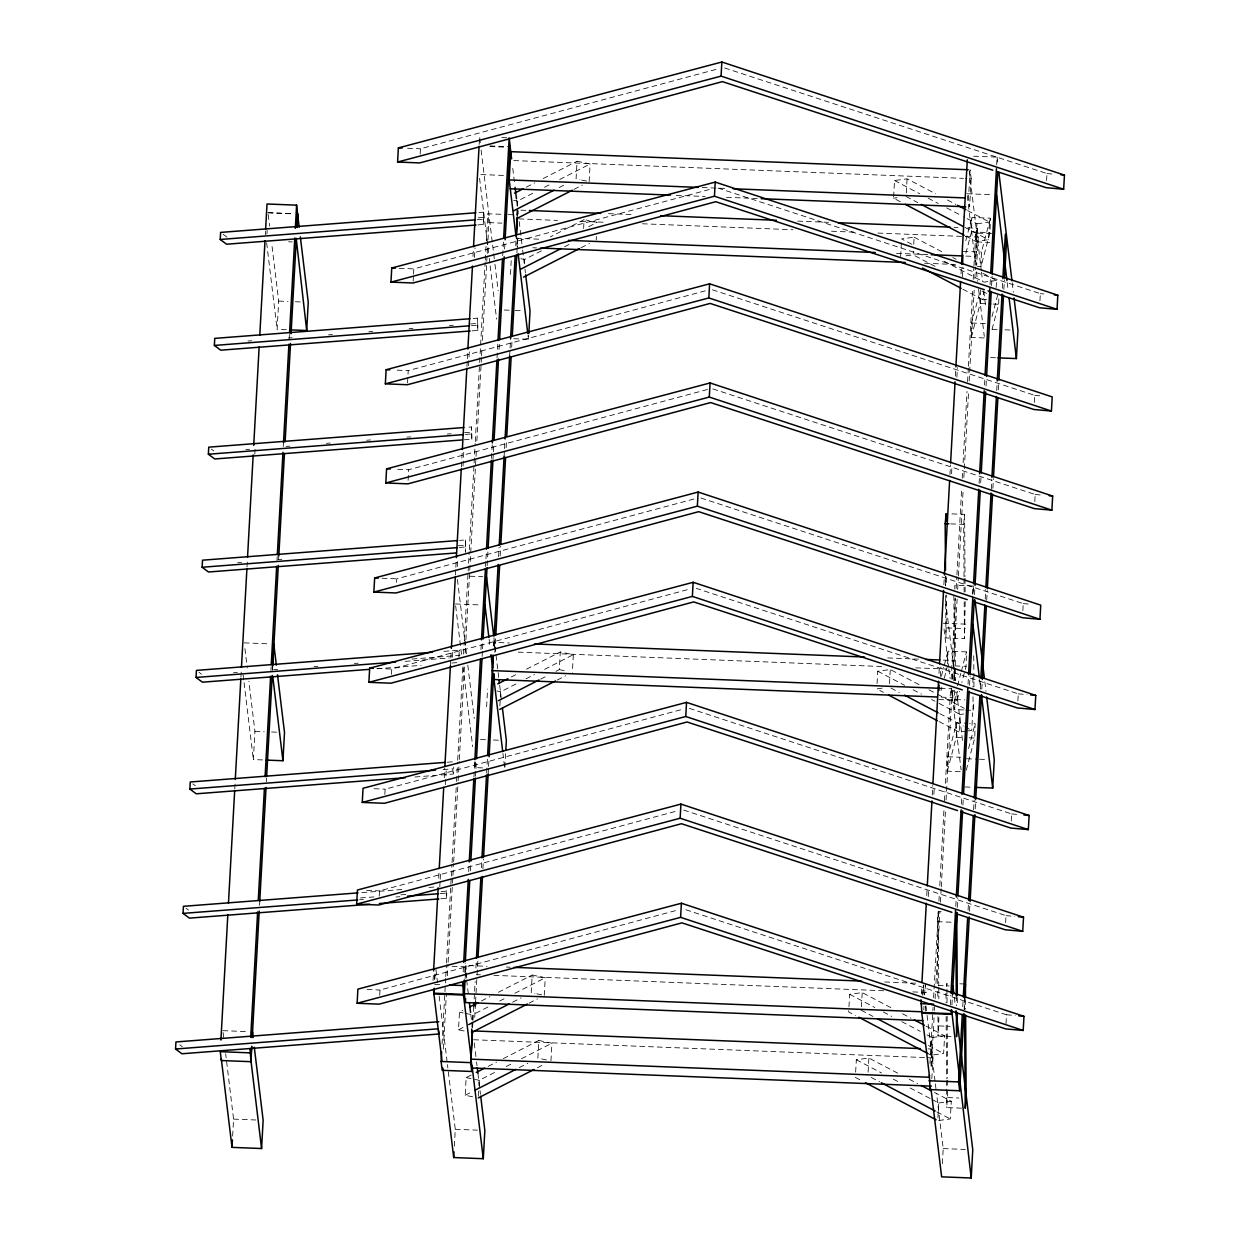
<?xml version="1.0" encoding="UTF-8"?>
<svg xmlns="http://www.w3.org/2000/svg" width="1240" height="1240" viewBox="0 0 1240 1240"><rect width="100%" height="100%" fill="white"/><g stroke="black" fill="none" stroke-linecap="round" stroke-linejoin="round"><path stroke-width="0.75" stroke-dasharray="5 3.75" d="M947.639 663.803L947.995 651.171L966.471 651.899L966.068 666.345L961.837 682.418M960.24 771.699L947.313 771.187L947.716 756.741L956.66 722.827L967.758 723.261M938.634 699.531L957.125 700.259L957.373 691.238M947.313 771.187L956.257 737.273L956.66 722.827M965.851 253.301L971.509 231.88L971.912 217.434L990.404 218.162L989.985 232.608L981.041 266.538L977.337 266.383M984.173 337.962L971.23 337.451L971.633 323.005L980.112 290.873M971.23 337.451L980.173 303.537L980.592 289.091M981.041 266.538L981.445 252.092L990.404 218.162M966.27 770.133L974.733 738.001L975.152 723.556L969.602 723.339M992.062 329.267L998.665 304.265L998.866 297.042M234.763 789.074L235.181 781.339M240.932 677.071L241.366 669.352M247.008 567.005L247.427 559.287M265.313 234.887L265.531 231.028M254.789 454.212L255.208 446.478M266.925 234.081L267.142 230.222M232.639 1136.072L233.57 1119.116L225.665 1053.737M262.617 759.934L253.363 759.577L254.929 731.321L248.883 681.318M286.363 329.716L277.125 329.36L278.69 301.103L271.7 243.412M270.925 670.514L271.142 666.655M277.001 560.464L277.217 556.589M283.278 446.524L283.495 442.664M289.246 338.396L289.463 334.537M272.335 670.406L272.552 666.639M259.548 905.293L259.749 901.418M266.352 781.712L266.569 777.852M272.537 669.708L272.754 665.849M278.597 559.643L278.814 555.784M379.238 896.179L379.533 890.878L678.497 810.588M384.849 794.452L385.144 789.167L684.108 708.877M391.468 674.374L391.762 669.073L688.866 589.279M396.552 582.366L396.738 578.832L695.718 498.542M407.542 382.959L408.224 370.605L707.203 290.315M413.153 281.232L413.447 275.947M413.54 274.179L413.835 268.879L712.798 188.589M420.159 154.085L420.453 148.785L719.433 68.495M379.704 995.317L379.998 990.016L678.962 909.726M408.1 480.329L408.689 469.728L707.653 389.438M433.07 980.515L433.489 972.78M438.712 878.168L439.131 870.449M444.246 777.759L444.772 768.103M450.43 665.771L450.74 659.975M450.849 658.037L451.282 650.318M455.421 575.004L455.746 569.222M455.855 567.284L456.274 559.566M461.389 466.875L462.241 451.438M466.922 366.466L467.248 360.67M467.356 358.748L467.775 351.029M472.998 256.401L473.432 248.682M479.183 144.413L479.601 136.679L480.454 143.763M434.667 979.693L435.1 971.974M439.782 887.019L440.091 881.221M440.2 879.284L440.634 871.565M445.424 784.672L446.276 769.234M452.445 657.231L452.879 649.512M457.452 566.479L457.886 558.76M463 466.07L463.853 450.616M468.534 365.661L469.387 350.207M474.502 257.533L475.029 247.876M434.744 978.825L435.163 971.292M440.743 898.798L446.493 898.365L446.059 889.638M458.878 657.231L459.265 650.163L441.998 651.496M465.341 539.974L465.589 552.218L465.341 539.974L459.591 540.408M464.147 439.782L471.82 439.193L471.572 426.947L465.821 427.382M472.053 330.847L477.818 330.413L477.571 318.153L471.82 318.603M477.896 224.889L483.662 224.456L483.414 212.195L477.664 212.644M446.493 898.365L446.881 891.297L441.13 891.73M414.982 776.984L453.344 774.024L453.747 766.971M471.82 439.193L471.572 426.947M477.818 330.413L477.571 318.153M483.662 224.456L483.414 212.195M442.06 1044.08L445.671 978.438M445.78 976.5L446.416 964.922M446.524 962.984L451.205 878.029M451.314 876.091L451.949 864.513M452.058 862.575L456.429 783.401M456.537 781.479L457.607 762.166M457.7 760.244L462.923 665.616M463.558 654.038L464.21 642.444M464.303 640.522L468.038 572.942M468.146 571.005L468.457 565.207M468.565 563.286L469.2 551.692M469.309 549.769L474.006 464.799M474.099 462.877L475.168 443.564M475.276 441.626L479.539 364.389M479.647 362.468L485.181 262.058M485.289 260.121L486.25 242.746M486.359 240.808L487.847 213.776L506.323 214.504M443.331 1049.071L446.431 993.07M447.377 975.694L448.028 964.1M448.136 962.178L452.383 884.941M452.492 883.004L452.817 877.223M452.925 875.285L453.561 863.691M453.67 861.769L458.025 782.595M458.134 780.673L459.203 761.36M459.311 759.423L464.427 666.748M465.171 653.232L465.806 641.638M465.914 639.716L469.635 572.12M469.743 570.198L475.928 458.196M476.036 456.274L476.454 448.539M476.873 440.82L481.461 357.787M481.57 355.865L481.988 348.13M482.422 340.411L486.685 263.175M486.778 261.237L487.103 255.456M487.212 253.518L487.847 241.94M487.956 240.002L488.917 222.626L487.847 213.776M464.117 1030.967L458.506 1029.804L459.482 1012.15L462.861 1010.414M463.171 972.021L463.589 964.302M468.704 871.612L469.139 863.893M473.928 777L474.781 761.546M480.95 649.558L481.384 641.824M485.538 566.525L485.847 560.728M485.956 558.806L486.39 551.072M491.489 458.397L492.233 444.881M497.039 357.988L497.891 342.535M502.68 255.642L503.425 242.126M454.336 1146.241L455.282 1129.284L447.454 1064.587M482.608 767.901L475.214 767.607L475.54 761.964M464.736 972.47L465.202 963.495M470.317 870.805L470.735 863.087M475.525 776.193L475.85 770.396M475.959 768.459L476.377 760.74M482.128 656.471L482.453 650.675M482.561 648.753L482.98 641.018M487.134 565.719L487.986 550.265M492.993 459.513L493.303 453.716M493.411 451.794L493.846 444.06M499.054 349.447L499.488 341.728M504.603 249.038L505.13 239.382M465.139 978.624L465.465 972.982M465.558 971.091L465.868 965.449L487.103 966.285M466.736 978.05L465.868 965.449M472.657 1096.811L465.186 1095.261L466.163 1077.591L471.231 1075.003M486.607 706.738L487.584 689.068M510.462 274.412L511.423 256.757M471.882 1027.232L472.161 1021.93M472.269 1020.163L472.564 1014.863L489.459 1006.229M516.662 215.218L517.049 208.149M517.142 206.383L517.437 201.081L534.347 192.464M472.579 1027.882L472.905 1022.086M473.014 1020.148L473.757 1006.632M474.176 998.913L474.502 993.116M474.61 991.194L475.137 981.538M475.881 968.021L476.315 960.287M481.414 867.613L481.849 859.878M486.638 772.985L487.49 757.547M493.66 645.544L494.094 637.825M498.573 556.729L499.1 547.072M504.107 456.32L504.417 450.523M504.525 448.586L504.959 440.867M509.64 355.911L509.966 350.114M510.074 348.176L510.601 338.536M515.716 245.846L516.243 236.189M493.768 646.133L493.969 642.366L509.423 642.971M517.499 215.698L517.824 210.04L527.465 210.428M474.719 1017.404L475.354 1005.826M475.571 1001.966L476.95 976.857M477.059 974.935L477.911 959.481M482.918 868.729L483.445 859.072M488.142 774.117L488.452 768.32M488.56 766.382L488.994 758.663M494.838 652.457L495.69 637.019M500.17 555.923L500.696 546.267M506.137 447.779L506.555 440.061M511.671 347.371L512.089 339.651M516.894 252.758L517.746 237.305M517.855 237.724L517.328 247.147L516.042 236.53M478.361 1096.207L478.841 1087.371M478.935 1085.604L479.229 1080.319L497.829 1070.818M499.875 705.917L500.262 698.849M500.371 697.082L500.666 691.796L517.561 683.163M524.303 263.004L524.505 259.47L541.4 250.837M505.625 753.703L504.789 768.784L502.944 753.564M513.686 338.706L528.472 339.279L528.689 335.513M544.267 995.41L545.244 977.755L532.177 975.027L531.201 992.698L534.936 993.473M589.139 181.629L590.116 163.975L577.05 161.262L576.073 178.917L579.808 179.692M550.947 1060.851L551.924 1043.197L538.842 1040.484L537.865 1058.139L547.212 1060.076M555.923 671.351L559.302 669.615L560.279 651.961L573.345 654.673L572.369 672.343M583.621 228.47L584.118 219.635L550.312 236.902M596.207 240.017L596.409 236.483M890.785 1007.593L862.188 992.589L849.648 994.294L848.687 1011.964L855.414 1015.482M900.287 201.717L893.56 198.183L894.536 180.529L907.076 178.824L935.658 193.812M855.646 1072.104L856.329 1059.751L868.868 1058.045L899.14 1073.918M877.068 683.581L877.75 671.228L890.289 669.523L920.56 685.41M900.627 256.572L901.402 242.435M861.413 1006.725L862.188 992.589M906.285 192.944L907.076 178.824M868.093 1072.166L868.868 1058.045M889.514 683.643L890.289 669.523M935.022 266.337L913.167 254.851L913.353 251.333M913.74 244.264L914.128 237.197L901.604 238.901L913.369 245.086M921.304 994L921.738 986.28M926.745 895.528L927.163 887.793M932.279 795.119L932.805 785.462M938.99 673.46L939.409 665.74M943.888 584.644L944.307 576.91M949.949 474.579L950.491 464.923M955.389 376.092L955.916 366.451M961.031 273.761L961.449 266.042M922.808 995.115L923.335 985.474M928.233 896.644L928.667 888.925M933.875 794.298L934.309 786.579M940.37 676.513L940.912 666.857M945.376 585.761L945.918 576.104M951.56 473.773L951.979 466.039M956.877 377.224L957.42 367.567M962.41 276.815L962.953 267.158M922.87 994.341L923.397 984.932L924.544 994.449M923.769 1009.965L923.986 1006.198M924.606 994.899L925.118 985.474M925.257 1011.282L925.567 1005.625M971.184 178.668L969.618 206.925L968.548 198.075L970.114 169.818L971.184 178.668L965.387 178.436M929.969 1063.378L933.069 1007.376M933.596 997.72L938.385 910.827M938.928 901.17L939.346 893.451M939.78 885.716L944.027 808.48M944.462 800.761L944.988 791.105M945.423 783.386L950.63 688.774M951.173 679.117L955.637 598.005M956.179 588.365L956.815 576.771M956.923 574.849L961.713 487.956M962.24 478.299L962.674 470.564M963.093 462.846L967.029 391.406M967.572 381.75L968.316 368.233M968.424 366.296L972.672 289.06M973.214 279.403L973.849 267.825M973.958 265.887L975.771 233.058L994.248 233.802M926.094 1026.131L944.601 1035.834L943.625 1053.504L931.085 1055.209L932.062 1037.539L927.024 1034.889M967.619 210.583L989.474 222.053L988.497 239.723L975.973 241.428L976.934 223.758L963.48 216.706M930.976 1065.997L931.907 1049.04L928.047 1048.885M952.289 679.365L952.707 671.817M953.126 664.284L953.327 660.517L941.749 660.068M977.166 228.206L978.236 237.042L976.686 265.298L975.616 256.463L977.166 228.206L965.588 227.742M931.364 1066.416L934.34 1012.351M934.449 1010.429L934.666 1006.57M935.099 998.836L935.518 991.116M935.952 983.398L939.889 911.943M940.416 902.286L941.16 888.77M941.269 886.848L945.531 809.612M946.058 799.955L952.134 689.889M952.77 678.296L953.405 666.717M953.513 664.779L957.14 599.137M957.668 589.481L958.303 577.886M958.412 575.964L963.201 489.071M963.852 477.478L968.641 390.6M969.168 380.944L974.175 290.191M974.81 278.597L975.446 267.019M975.554 265.081L976.841 241.909L975.771 233.058M931.829 1078.614L932.976 1057.89L931.907 1049.04M941.269 697.159L952.847 697.624L953.265 690.091M953.777 680.667L954.397 669.368M932.015 1099.462L938.742 1102.995L937.765 1120.65L950.305 1118.945L951.282 1101.291L934.464 1092.456M966.348 731.15L959.187 732.127L960.163 714.472L936.619 702.104M986.621 299.321L983.026 299.801L983.521 290.981M950.351 1004.818L950.879 995.162M955.777 906.347L956.304 896.691M961.418 804.001L961.852 796.282M968.021 684.294L968.455 676.56M973.028 593.526L973.462 585.807M979.104 483.476L979.523 475.742M984.529 384.989L984.963 377.27M990.062 284.58L990.496 276.861M996.666 164.858L997.099 157.139L971.215 156.116M942.369 1163.647L943.206 1148.581L936.526 1093.386M951.933 1004.927L952.475 994.356M957.28 907.463L957.807 897.807M962.922 805.132L963.341 797.398M969.525 685.41L970.052 675.754M974.532 594.658L975.059 585.001M980.701 482.654L981.135 474.936M986.033 386.121L986.451 378.386M991.566 285.712L992.093 276.055M968.146 730.903L971.726 730.422L972.702 712.768M996.154 287.51L996.541 280.442L981.413 272.505M962.736 1006.616L963.17 998.882M968.068 910.067L968.394 904.27M973.601 809.658L974.129 800.001M980.313 687.999L980.732 680.279M985.211 599.183L985.738 589.527M991.287 489.118L991.814 479.462M996.712 390.647L997.13 382.912M1002.354 288.3L1002.788 280.581M964.131 1009.67L964.658 1000.014M969.556 911.183L969.99 903.464M975.213 808.852L975.74 799.196M981.816 689.13L982.235 681.396M986.715 600.3L987.241 590.643M992.884 488.312L993.41 478.656M998.309 389.825L998.743 382.106M1003.857 289.416L1004.385 279.76M1005.64 922.715L1006.027 915.647L682.232 809.596M1011.251 820.988L1011.639 813.921L687.843 707.87M1017.885 700.894L1018.273 693.827L696.307 588.38M1022.861 610.654L1023.248 603.586L699.453 497.535M1034.331 402.427L1034.734 395.358L710.939 289.308M1039.941 300.7L1040.345 293.632L716.55 187.581M1046.576 180.606L1046.963 173.554L723.168 67.487M1006.012 1023.605L1006.493 1014.77L682.697 908.718M1034.795 501.549L1035.183 494.496L711.388 388.43M965.201 601.539L964.441 638.678L945.949 637.949L946.678 594.999M964.023 576.693L963.666 524.396L964.612 514.383L949.824 513.794M963.868 709.962L954.63 709.606L955.513 691.827M937.735 983.646L937.316 921.661L938.262 911.632L941.951 911.788M972.486 594.379L973.276 586.024L954.8 585.296L954.816 589.171M951.034 1036.454L938.091 1035.943L938.959 1016.226M946.616 986.621L946.926 983.289L946.957 987.164M965.712 710.039L973.105 710.334L974.051 700.306M961.543 1108.173L946.755 1107.584L947.654 1089.821M965.79 240.653L971.912 217.434M992 316.603L997.658 295.182M941.408 676.157L943.749 667.244M944.229 665.446L947.995 651.171M940.99 690.603L941.935 687.038M944.291 678.11L947.112 667.399M957.528 685.813L960.83 673.32M961.295 671.538L966.471 651.899M957.125 700.259L959.481 691.346M968.548 748.542L975.152 723.556M526.333 187.147L534.796 182.838M543.244 178.514L577.05 161.262M544.484 187.271L549.553 184.683M559.689 179.506L590.116 163.975M559.178 187.55L565.936 184.094M573.934 189.41L582.382 185.085M588.736 226.672L597.184 222.363L585.978 220.022M564.541 246.791L571.314 243.335M581.002 247.783L589.45 243.474M511.252 676.994L516.321 674.405M526.457 669.228L560.279 651.961M526.008 678.838L534.471 674.529M544.608 669.352L573.345 654.673M540.702 679.117L547.46 675.661M557.163 680.109L565.611 675.784M481.461 1000.928L489.909 996.619M498.356 992.295L532.177 975.027M499.596 1001.052L504.68 998.463M514.817 993.287L545.244 977.755M458.506 1029.804L465.279 1026.348M512.601 1002.184L521.048 997.875M529.062 1003.176L537.509 998.866M488.142 1066.369L496.589 1062.06M503.347 1058.604L538.842 1040.484M506.276 1066.509L513.034 1063.052M521.497 1058.727L551.924 1043.197M465.186 1095.261L471.944 1091.804M519.281 1067.64L527.729 1063.315M537.416 1067.764L542.485 1065.176M893.56 198.183L897.14 197.687M976.934 223.758L989.474 222.053M905.99 255.828L913.167 254.851M996.541 280.442L984.002 282.147L941.966 260.09M882.152 688.154L876.788 688.882L883.515 692.416M960.163 714.472L963.744 713.976M932.062 1037.539L944.601 1035.834M938.742 1102.995L951.282 1101.291M478.299 217.822L484.05 217.388M477.276 219.697L483.026 219.263M247.969 341.047L251.813 340.752M288.269 337.962L292.097 337.668M328.553 334.862L332.397 334.567M368.853 331.762L372.682 331.467M409.138 328.662L412.966 328.368M449.423 325.562L453.267 325.267M470.534 323.935L478.206 323.346M471.433 325.671L477.183 325.221M245.815 449.546L249.659 449.252M286.099 446.446L289.943 446.152M326.399 443.346L330.228 443.052M366.683 440.246L370.528 439.952M406.968 437.146L410.812 436.852M447.268 434.046L451.096 433.752M464.535 432.729L472.207 432.125M465.434 434.45L471.185 434.015M237.662 562.712L241.506 562.418M277.946 559.612L281.79 559.317M458.304 545.74L465.976 545.15M459.203 547.476L464.954 547.026M233.508 672.762L237.336 672.468M273.792 669.662L277.636 669.368M314.077 666.577L317.921 666.283M354.377 663.478L358.205 663.183M411.928 659.044L459.9 655.356L459.265 650.163M405.154 661.37L449.283 657.975M377.007 668.763L421.135 665.369M451.825 663.013L457.591 662.563M447.361 762.228L453.111 761.779M443.13 769.575L452.724 768.846L453.344 774.024M361.847 892.599L404.054 889.359M428.993 887.437L434.744 886.988M360.546 897.93L373.984 896.908M400.83 894.83L408.518 894.241M359.538 899.806L363.367 899.512M395.978 897.001L399.822 896.706M440.107 893.606L445.873 893.172M501.782 137.562L509.175 137.857M489.909 145.901L510.245 146.708M489.909 146.583L506.54 147.234M407.572 148.273L420.453 148.785M513.747 160.58L963.465 178.358M480.95 174.546L504.975 175.491M967.029 193.75L992.899 194.773M702.197 187.55L725.354 188.465M676.25 195.331L705.204 196.478M726.439 197.315L757.314 198.524M608.53 213.637L633.625 214.629M797.677 221.108L828.553 222.332M954.01 227.292L957.869 227.447M971.509 231.88L989.985 232.608M508.168 214.582L517.421 214.954M518.894 218.891L557.489 220.426M580.646 221.34L605.74 222.332M642.413 223.774L792.949 229.726M831.56 231.245L856.654 232.237M877.874 233.074L978.236 237.042M267.979 212.644L293.849 213.667M268.088 212.846L293.973 213.869M488.917 222.626L501.844 223.138M976.841 241.909L989.768 242.42M962.968 251.363L981.445 252.092M516.259 238.297L541.353 239.289M896.489 253.332L929.287 254.634M965.96 256.076L975.616 256.463M532.766 247.752L536.625 247.907M924.575 263.252L955.451 264.461M288.594 241.769L292.299 241.924M399.11 268.29L413.835 268.879M980.173 303.537L991.271 303.971M993.116 304.048L998.665 304.265M971.633 323.005L986.42 323.594M278.69 301.103L287.928 301.46M295.322 301.754L300.855 301.971M504.168 310.015L513.407 310.372M515.251 310.45L522.644 310.744M992.093 329.298L997.627 329.514M1005.02 329.809L1010.569 330.026M990.527 357.554L996.077 357.771M397.172 370.156L408.224 370.605M397.637 469.293L408.689 469.728M950.724 523.885L963.666 524.396M469.914 576.212L482.856 576.724M382.013 578.243L396.738 578.832M455.421 603.957L481.291 604.981M943.346 623.255L969.215 624.278M946.895 627.921L965.387 628.649M887.716 657.929L918.592 659.153M954.986 665.911L966.068 666.345M518.212 652.132L884.926 666.624M915.802 667.849L946.678 669.058M244.218 642.863L270.103 643.886M940.199 688.324L951.777 688.774M377.038 668.484L391.762 669.073M955.575 699.577L964.813 699.933M956.257 737.273L961.806 737.49M969.199 737.784L974.733 738.001M947.716 756.741L960.659 757.253M480.469 739.505L486.018 739.722M493.411 740.017L498.961 740.234M966.549 758.71L977.647 759.159M979.491 759.221L986.885 759.515M254.929 731.321L264.167 731.693M271.56 731.972L277.109 732.205M964.999 786.966L972.393 787.261M374.093 788.718L385.144 789.167M366.637 890.366L379.533 890.878M937.316 921.661L952.103 922.25M959.869 983.801L965.402 984.018M506.4 967.045L510.26 967.2M884.693 981.987L915.585 983.212M452.104 966.301L465.046 966.812L468.503 995.348M938.184 985.505L949.266 985.955M476.594 974.671L480.454 974.826M493.969 975.353L883.841 990.76M912.795 991.907L926.296 992.449L925.226 983.599M434.697 984.452L440.246 984.668M367.102 989.505L379.998 990.016M939.037 1025.914L950.119 1026.348M473.618 1039.74L932.976 1057.89M222.859 1030.657L248.744 1031.68M947.701 1097.571L958.784 1098.005M233.57 1119.116L255.75 1119.984M455.282 1129.284L477.446 1130.167M943.206 1148.581L965.371 1149.449M1046.963 173.554L1053.954 174.174M1040.345 293.632L1043.832 293.942M1034.734 395.358L1041.724 395.978M1035.183 494.496L1042.174 495.117M1023.248 603.586L1028.487 604.066M1018.273 693.827L1027.014 694.617M1011.639 813.921L1018.645 814.541M1006.027 915.647L1014.77 916.422M1006.493 1014.77L1015.235 1015.545M581.684 180.079L587.279 181.242M513.701 200.306L517.437 201.081M520.769 258.695L524.505 259.47M559.302 669.615L566.773 671.165M496.93 691.005L500.666 691.796M536.796 993.86L542.407 995.023M459.482 1012.15L463.218 1012.925M465.093 1013.312L472.564 1014.863M466.163 1077.591L479.229 1080.319M947.438 199.996L955.838 204.414M894.536 180.529L919.755 193.766M928.171 198.167L938.262 203.469M946.663 207.886L961.806 215.822M906.099 196.478L917.863 202.647M964.952 227.37L988.497 239.723M965.882 236.127L975.973 241.428M914.128 237.197L944.399 253.084M952.816 257.502L956.179 259.269M982.111 291.044L987.164 293.694M962.845 289.214L983.026 299.801M928.977 689.812L935.704 693.346M937.378 694.23L964.286 708.35M877.75 671.228L904.658 685.348M913.074 689.75L921.475 694.168M931.581 699.468L934.945 701.236M891.002 688.061L899.403 692.478M939.78 713.651L963.325 726.005M964.999 726.888L971.726 730.422M939.005 721.54L959.187 732.127M902.549 1013.777L910.966 1018.179M849.648 994.294L874.882 1007.531M883.283 1011.949L891.699 1016.366M901.79 1021.652L920.297 1031.37M861.211 1010.259L872.991 1016.428M928.496 1045.553L943.625 1053.504M927.721 1053.442L931.085 1055.209M909.23 1079.218L917.631 1083.636M856.329 1059.751L881.562 1072.987M893.327 1079.157L898.38 1081.807M910.145 1087.991L930.326 1098.578M871.255 1077.467L879.672 1081.885M936.851 1111.877L950.305 1118.945M855.352 1077.405L860.405 1080.055M223.138 234.313L226.967 237.165M211.296 449.066L213.838 450.957M198.989 672.282L201.531 674.188M192.835 783.897L195.377 785.788M185.969 908.223L188.526 910.113M179.769 1044.793L182.311 1046.699M997.099 157.139L997.952 164.222M1012.197 282.751L1013.359 292.252M1007.19 282.457L1008.105 290.067M969.277 171.213L981.243 270.165M981.476 272.056L982.638 281.573M983.785 291.09L985.862 308.217M967.262 195.657L975.554 264.167M976.469 271.777L977.616 281.294M978.546 288.904L984.297 336.474M984.839 681.798L985.986 691.3M979.585 679.597L980.747 689.115M953.327 660.517L953.979 665.833M945.593 600.702L953.885 669.212M954.118 671.104L955.265 680.62M956.645 692.044L962.627 741.52M951.979 690.54L952.847 697.624M944.027 628.959L948.631 667.011M948.863 668.918L950.026 678.435M951.173 687.952L961.077 769.777M954.351 997.518L955.265 1005.129M925.923 1005.857L926.854 1013.468M927.086 1015.374L935.146 1081.977M935.363 1083.884L936.293 1091.495M512.771 168.315L514.383 181.629M516.677 200.663L518.289 213.978M519.219 221.588L522.443 248.233M522.675 250.139L524.737 267.267M524.97 269.173L525.435 272.971M528.023 335.482L528.472 339.279M481.12 150.025L492.404 243.257M492.637 245.163L494.714 262.291M494.946 264.197L498.17 290.827M479.57 178.281L489.01 256.293M489.242 258.199L489.924 263.903M490.157 265.81L496.604 319.083M493.923 637.763L498.759 677.722M499.674 685.348L501.518 700.569M493.969 642.366L494.838 649.435M489.134 639.39L490.048 647.001M457.436 579.514L466.411 653.728M467.805 665.136L474.254 718.425M455.654 605.864L461.637 655.34M463.016 666.764L472.688 746.682M474.532 761.903L475.214 767.607M470.797 1014.382L471.944 1023.899M474.254 1042.933L476.331 1060.045M476.563 1061.952L477.012 1065.764M477.943 1073.375L479.787 1088.596M480.004 1090.503L480.469 1094.3M435.938 969.448L437.55 982.762M439.161 996.092L447.221 1062.696M268.212 214.567L269.607 226.099M266.647 242.823L277.125 329.36M244.915 648.629L247.256 667.864M243.133 674.963L243.831 680.729M244.063 682.651L253.363 759.577M223.092 1032.579L223.789 1038.345M973.276 586.024L973.323 593.774M973.741 655.759L973.958 686.743M972.888 677.396L972.951 687.084M973.013 696.771L973.105 710.334M964.612 514.383L965.03 576.352M965.046 578.289L965.123 591.852M964.023 578.63L964.115 592.193M964.193 601.88L964.441 638.678M965.51 999.518L965.573 1009.19M964.488 997.921L964.565 1009.53M954.893 598.858L955.343 666.655M955.358 668.593L955.435 680.202M957.311 997.596L957.373 1005.33M953.855 595.324L954.32 665.043M954.335 666.981L954.428 680.543M954.49 690.231L954.63 709.606M956.288 995.999L956.365 1005.671M946.554 577.561L946.616 585.311M945.531 575.964L945.609 585.652M945.671 595.339L945.949 637.949M946.973 989.101L947.05 1002.649M947.143 1016.211L947.577 1078.196M947.577 1080.133L947.639 1087.883M945.98 993.318L946.043 1002.99M946.135 1016.552L946.57 1078.537M946.57 1080.474L946.755 1107.584M938.262 911.632L938.757 985.242M938.773 987.179L938.851 998.789M937.781 991.38L937.843 999.13M937.952 1016.568L938.091 1035.943"/><path stroke-width="1.5" d="M938.897 690.51L939.052 685.085M962.612 263.996L962.86 254.975M438.588 1030.533L439.007 1033.99L181.924 1053.768L175.553 1049.009L175.941 1041.957L438.774 1021.729M369.753 904.255L189.41 918.127L183.04 913.384L183.427 906.316L358.004 892.893M405.387 777.712L196.261 793.802L189.891 789.058L190.278 781.99L445.439 762.368M369.334 669.352L202.415 682.186L196.044 677.443L196.431 670.39L432.404 652.24M455.995 552.962L208.49 571.996L202.12 567.254L202.523 560.186L457.668 540.562M462.225 439.936L214.722 458.971L208.367 454.228L208.754 447.16L463.9 427.536M470.146 331.003L220.72 350.192L214.365 345.433L214.753 338.381L469.898 318.742M475.989 225.044L226.563 244.218L220.208 239.475L220.596 232.407L475.742 212.784M220.922 1040.096L227.835 914.577M228.47 902.999L234.654 790.996M235.29 779.418L240.824 679.009M241.459 667.414L246.899 568.943M247.535 557.365L253.177 455.018M253.72 445.361L259.144 346.89M259.78 335.296L265.004 240.684M265.639 229.09L267.019 203.996L296.592 205.158L299.181 227.261M254.293 1047.211L263.144 1120.278L261.578 1148.534L232.019 1147.372L232.422 1139.839M249.845 1052.853L220.271 1051.675L221.34 1060.526L250.914 1061.688L250.062 1048.994M250.697 1037.399L257.626 911.896M258.261 900.302L264.43 788.314M265.081 776.721L270.615 676.312M271.25 664.733L276.675 566.246M277.326 554.668L282.968 452.321M283.495 442.664L288.92 344.193M289.571 332.599L294.779 237.987M295.322 228.331L296.592 205.158M251.612 1046.886L250.883 1060.076L261.578 1148.534M252.123 1037.477L252.433 1031.82L253.131 1037.585M272.645 664.749L273.792 644.025L276.349 665.183M296.205 238.297L306.699 330.522L290.067 329.871M296.825 226.998L297.553 213.807M250.914 1061.688L251.767 1046.25M252.294 1036.593L259.222 911.074M259.749 901.418L266.042 787.493M266.678 775.914L272.211 675.505M272.754 665.849L278.287 565.44M278.814 555.784L284.456 453.453M285.107 441.858L290.532 343.387M291.059 333.731L296.283 239.119M296.918 227.524L297.662 214.008M266.305 760.089L282.937 760.74L284.502 732.484L277.512 674.793M306.699 330.522L308.249 302.265L300.344 236.887M951.902 912.299L681.457 823.716L378.758 905.014L356.655 904.13L357.43 890.01L680.915 804.093L1023.512 917.197L1022.737 931.333L1005.252 929.768L955.575 913.508M957.513 810.573L687.068 721.99L384.369 803.288L362.266 802.42L363.041 788.284L686.526 702.367L1029.123 815.471L1028.348 829.607L1010.863 828.057L961.186 811.782M962.302 689.889L693.687 601.912L390.988 683.193L368.885 682.326L369.675 668.205L693.16 582.288L1035.756 695.392L1034.966 709.513L1017.482 707.962L967.82 691.688M967.277 599.649L698.678 511.671L395.963 592.952L373.86 592.085L374.651 577.964L698.136 492.048L1040.732 605.151L1039.941 619.271L1022.457 617.721L972.796 601.447M385.346 383.858L386.136 369.721L709.606 283.805L1052.217 396.909L1051.427 411.045L1033.943 409.495L710.148 303.428L407.449 384.726L385.346 383.858L708.831 297.941L1051.427 411.045M984.359 289.695L715.759 201.717L413.06 282.999L390.957 282.131L391.747 267.995L715.216 182.094L1057.813 295.197L1057.038 309.318L1039.554 307.768L988.048 290.888M992.822 170.206L722.393 81.623L419.678 162.921L397.591 162.037L398.365 147.917L721.851 62L1064.447 175.103L1063.657 189.24L1046.188 187.674L996.51 171.415M357.12 1003.269L357.895 989.132L681.38 903.232L1023.976 1016.335L1023.202 1030.456L1005.718 1028.905L681.923 922.855L379.208 1004.137L357.12 1003.269L680.605 917.352L1023.202 1030.456M385.81 482.98L386.586 468.86L710.071 382.943L1052.667 496.046L1051.892 510.167L1034.408 508.617L710.613 402.566L407.914 483.848L385.81 482.98L709.296 397.064L1051.892 510.167M433.597 970.858L438.17 887.824M439.239 868.512L443.719 787.415M444.881 766.181L450.43 665.771M451.375 648.38L455.328 576.941M456.382 557.628L461.28 468.813M462.35 449.5L466.829 368.404M467.883 349.091L472.471 266.058M473.525 246.745L479.074 146.335M462.644 981.677L463.496 994.387L433.923 993.209L434.139 989.349M441.967 1060.495L433.907 993.891L434.232 988.249M472.053 1065.687L471.743 1071.484L442.168 1070.306L441.099 1061.471L441.626 1051.815M463.698 962.364L468.286 879.33M469.232 861.955L473.82 778.921M474.889 759.624L480.423 659.215M481.492 639.902L485.429 568.462M486.483 549.15L491.381 460.319M492.342 442.943L496.93 359.91M497.984 340.597L502.464 259.501M503.642 238.266L509.175 137.857L510.245 146.708L505.13 239.382M480.702 1096.207L484.84 1130.462L483.29 1158.718L453.716 1157.54L454.026 1151.898M471.091 1057.86L463.481 995.069L464.318 980.003M465.31 961.558L469.774 880.462M470.844 861.149L475.416 778.115M476.486 758.803L482.019 658.394M483.089 639.096L487.025 567.641M488.095 548.343L492.885 461.45M494.062 440.2L498.526 359.104M499.596 339.791L504.168 256.757M922.808 1020.629L465.387 1002.54L464.318 993.69L465.046 980.515M465.387 1002.54L465.589 998.774M471.774 1028.999L471.588 1032.533L527.372 1004.043M471.743 1071.484L470.673 1062.634L472.363 1031.742M473.757 1006.632L473.975 1002.773M476.424 958.365L480.887 877.269M481.957 857.956L486.529 774.923M487.599 755.61L493.132 655.201M494.202 635.888L498.139 564.448M499.209 545.135L504.107 456.32M505.068 438.945L509.64 355.911M510.601 338.536L515.173 255.502M516.351 234.251L517.312 216.876M931.41 1086.147L472.068 1067.996L470.983 1059.146L472.549 1030.889M937.409 697.019L493.489 679.474L492.42 670.623L493.241 655.557M516.46 234.531L517.406 217.589M475.354 1005.826L475.571 1001.966M478.02 957.559L482.484 876.448M483.554 857.15L488.142 774.117M489.087 756.741L493.675 673.707M495.799 635.082L499.643 565.564M500.805 544.329L505.595 457.436M506.772 436.201L511.143 357.027M512.306 335.792L516.786 254.696M493.489 679.474L493.799 673.816M505.827 749.937L506.354 740.528L502.433 708.179M528.798 333.637L530.038 311.038L525.667 274.877M356.655 904.13L680.14 818.23L680.915 804.093M362.266 802.42L685.751 716.503L686.526 702.367M368.885 682.326L692.37 596.409L693.16 582.288M373.86 592.085L697.345 506.168L698.136 492.048M708.831 297.941L709.606 283.805M390.957 282.131L714.442 196.215L715.216 182.094M397.591 162.037L721.06 76.121L721.851 62M680.605 917.352L681.38 903.232M709.296 397.064L710.071 382.943M950.987 1010.135L951.421 1013.669L921.847 1012.507L920.995 999.797M921.94 982.421L926.311 903.247M927.272 885.871L931.953 800.901M932.914 783.525L938.556 681.194M939.517 663.803L943.562 590.426M944.415 574.988L949.638 480.376M950.599 462.985L955.063 381.889M955.916 366.451L960.597 281.48M961.558 264.104L967.309 159.836M963.914 1013.529L959.667 1090.766L930.093 1089.588L929.334 1074.956M930.093 1089.588L930.295 1085.729M950.987 993.24L955.56 910.207M956.304 896.691L961.109 809.798M961.961 794.344L967.804 688.154M968.548 674.638L972.811 597.401M973.555 583.885L978.779 489.257M979.631 473.82L984.204 390.786M985.056 375.333L989.861 288.44M990.713 273.002L996.464 168.733M931.054 1089.293L941.64 1176.838L971.215 1178L951.623 1009.81M952.475 994.356L956.955 913.26M957.916 895.885L962.596 810.913M963.558 793.538L969.199 691.207M970.16 673.832L974.268 599.928M975.059 585.001L980.282 490.389M981.227 473.014L985.707 391.902M986.56 376.464L991.24 291.493M992.202 274.118L997.843 171.771M959.667 1090.766L958.582 1081.916L962.318 1014.336M963.279 996.96L967.634 917.786M968.595 900.41L973.291 815.44M974.237 798.064L979.879 695.733M980.84 678.357L984.885 604.981M985.846 587.589L991.07 492.978M991.923 477.539L996.387 396.428M997.239 380.99L1002.044 294.097M1002.881 278.644L1005.33 234.236L1006.415 243.071L1004.493 277.838M964.766 998.076L969.246 916.98M970.099 901.527L974.888 814.634M975.74 799.196L981.491 694.927M982.343 679.474L986.389 606.096M987.35 588.721L992.558 494.109M993.519 476.718L997.89 397.56M998.851 380.169L1003.532 295.213M971.215 1178L972.765 1149.744L955.962 1010.832M976.082 787.415L992.713 788.067L994.279 759.81L986.668 697.019M997.921 357.849L1016.397 358.577L1017.962 330.321L1014.041 297.972M945.5 570.152L945.174 523.668L946.12 513.654L946.182 521.389M514.507 193.192L522.954 188.883M513.531 210.847L554.094 190.139M516.46 218.751L572.245 190.263M520.599 269.235L561.162 248.527M523.528 277.125L579.312 248.651M497.736 683.891L507.873 678.714M498.449 700.693L539.013 679.97M499.689 709.451L555.474 680.962M469.635 1006.973L478.082 1002.649M468.658 1024.628L509.221 1003.92M476.3 1072.414L484.747 1068.105M475.323 1090.069L515.902 1069.361M478.253 1097.974L534.037 1069.485M220.208 239.475L475.354 219.852M214.365 345.433L469.511 325.81M208.367 454.228L463.512 434.604M202.12 567.254L457.281 547.63M196.044 677.443L395.576 662.098M189.891 789.058L435.457 770.164M183.04 913.384L357.616 899.961M407.495 896.117L438.185 893.761M379.347 903.526L438.821 898.954M175.553 1049.009L438.387 1028.797M968.177 169.741L510.756 151.667L509.19 179.924L698.337 187.395M398.365 147.917L402.039 148.056M733.088 188.775L964.689 197.919M510.26 188.759L670.452 195.099M761.174 198.679L965.759 206.77M529.403 210.506L600.811 213.327M660.641 215.698L776.442 220.271M838.209 222.704L950.15 227.137M568.37 240.358L875.254 252.495M931.224 254.712L962.101 255.921M540.485 248.062L905.277 262.477M391.747 267.995L395.421 268.15M386.136 369.721L389.81 369.877M386.586 468.86L390.274 468.999M945.174 523.668L948.879 523.822M374.651 577.964L378.324 578.104M534.502 643.963L864.543 657.014M926.311 659.447L939.827 659.99M492.42 670.623L940.199 688.324M369.675 668.205L373.349 668.345M514.12 967.355L861.537 981.073M449.485 985.025L462.427 985.537M920.777 1003.656L933.72 1004.168M464.318 993.69L921.738 1011.778M433.907 993.891L463.481 995.069M951.405 1014.351L921.832 1013.188L929.442 1075.979M474.486 1030.967L920.328 1048.591M470.983 1059.146L928.419 1077.219M441.099 1061.471L470.673 1062.634M929.024 1080.753L958.582 1081.916M1060.944 174.793L1064.447 175.103M1054.326 294.887L1057.813 295.197M1049.179 495.736L1052.667 496.046M1030.502 694.927L1035.756 695.392M1023.884 815.005L1029.123 815.471M1018.273 916.732L1023.512 917.197M1018.738 1015.87L1023.976 1016.335M721.06 76.121L1063.657 189.24M714.442 196.215L1057.038 309.318M697.345 506.168L1039.941 619.271M692.37 596.409L1034.966 709.513M685.751 716.503L1028.348 829.607M680.14 818.23L1022.737 931.333M957.528 205.297L965.929 209.7M921.227 204.414L963.279 226.486M905.324 204.352L964.193 235.244M922.482 268.042L961.171 288.331M904.456 695.113L938.091 712.768M888.553 695.067L937.332 720.657M914.33 1019.947L924.42 1025.248M878.029 1019.079L925.133 1043.785M858.777 1017.25L927.721 1053.442M920.995 1085.403L931.101 1090.688M881.346 1082.753L935.162 1110.994M865.443 1082.706L936.076 1119.766M998.851 172.375L1011.98 280.844M996.604 194.928L1006.957 280.55M1009.035 297.678L1016.397 358.577M974.935 599.974L984.374 677.986M972.92 624.418L979.368 677.691M981.429 694.818L992.713 788.067M952.971 986.095L953.885 993.705M510.229 147.389L511.608 158.798M515.065 187.349L516.445 198.756M508.679 175.646L516.042 236.53M518.119 253.658L527.79 333.576M486.545 576.879L493.69 635.872M498.976 679.629L499.441 683.442M484.995 605.136L488.901 637.484M490.978 654.611L492.59 667.926M493.272 673.63L502.727 751.657M469.418 1002.959L470.564 1012.476M477.245 1067.671L477.943 1073.375M472.006 1065.47L483.29 1158.718M433.489 989.675L433.923 993.209M442.897 1068.105L453.716 1157.54M272.707 676.125L282.937 760.74M221.309 1058.913L232.019 1147.372M965.495 997.58L965.402 984.018L964.488 997.921M965.619 1015.002L966.177 1098.299L965.247 1108.312L964.612 1015.343M957.296 995.658L956.738 912.361L955.792 922.39L956.288 995.999M957.42 1013.08L956.567 1036.671L956.396 1011.484"/></g></svg>
